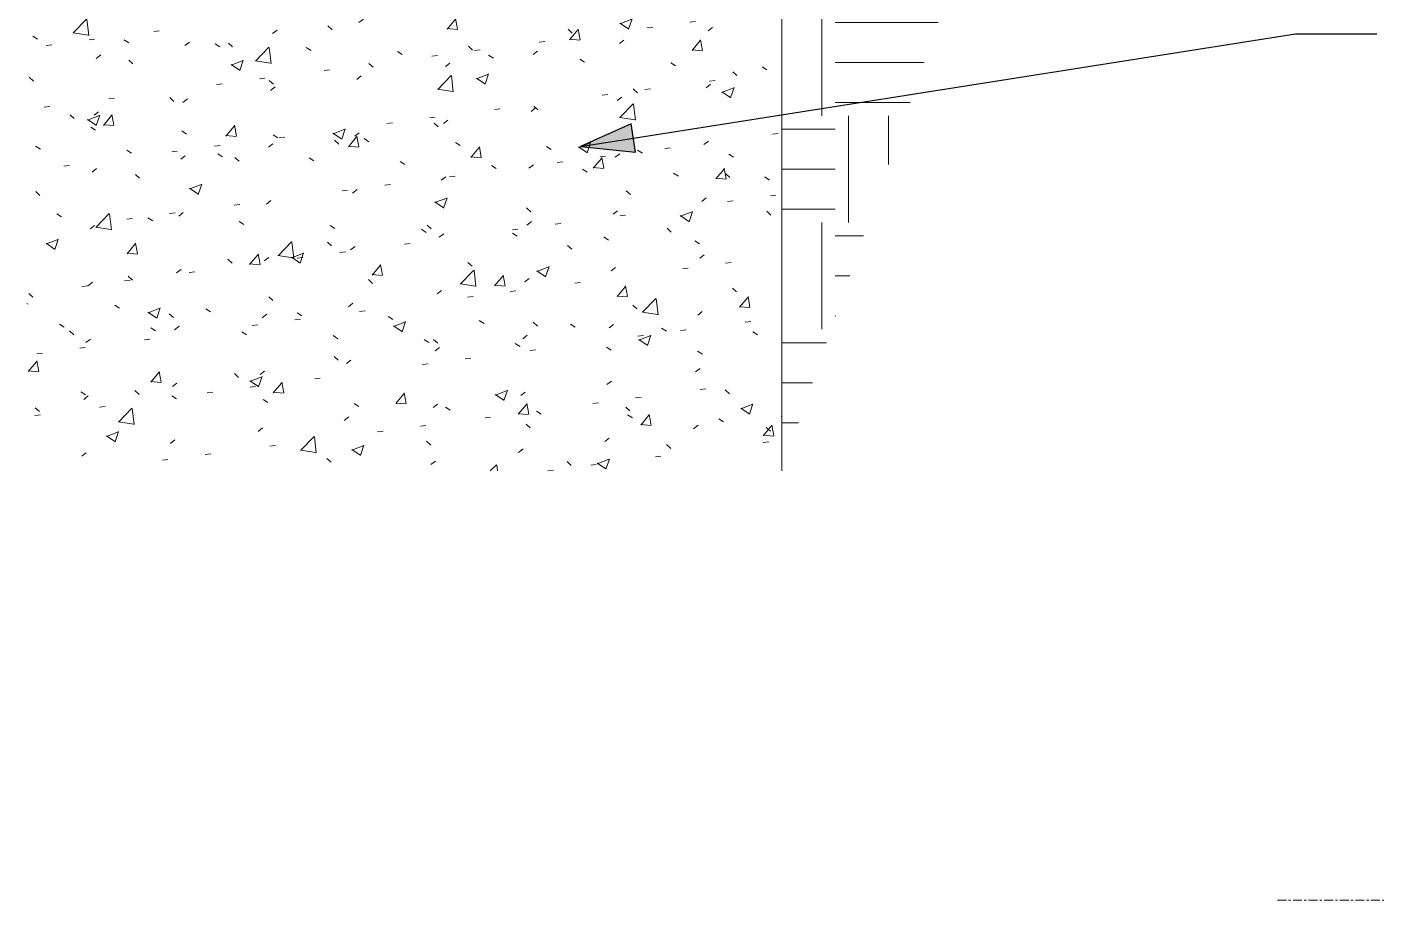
# Model space of a CAD drawing. Header units: inches. Extents: x -3674 to 3492, y -177 to 491.
# Drawn here: x -3519.8 to -3443.9, y -152 to -102.9 of the extents above; entities that cross this region are included whole.
import ezdxf

# ---------------------------------------------------------------- set-up
doc = ezdxf.new("R2010")
doc.units = ezdxf.units.IN
doc.header["$MEASUREMENT"] = 0
doc.linetypes.add('Grid Line 1_2_', pattern=[0.875, 0.5, -0.125, 0.125, -0.125])
for name, color, linetype, lineweight in [('0-3', 90, 'Continuous', 5), ('A-FLOR-7', 7, 'Continuous', 9), ('A-FLOR-LEVL-1', 51, 'Grid Line 1_2_', 9), ('A-FLOR-PATT-1', 252, 'Continuous', 9), ('C-TOPO', 7, 'Continuous', 9), ('C-TOPO-1', 252, 'Continuous', 9), ('C-TOPO-2', 55, 'Continuous', 9), ('G-ANNO-TEXT', 231, 'Continuous', 30)]:
    doc.layers.add(name, color=color, linetype=linetype, lineweight=lineweight)

# ---------------------------------------------------------------- blocks, each defined once
blk = doc.blocks.new('CTR - 1st Phase - Structure_rvt-7-WALL SECTION - ELEVATOR - SOUTH WALL')
at = {"layer": 'A-FLOR-PATT-1'}
h = blk.add_hatch(dxfattribs=at)
h.set_pattern_fill('FP_66', color=256, style=0, pattern_type=2)
h.set_pattern_definition([(50, (-3012.324, 138.832), (6.885997, -0.6021), [0.72, -7.92]), (355, (-3012.324, 138.832), (-1.33176, 7.22055), [0.576, -6.336]), (100.451, (-3011.75, 138.781), (5.55363, 6.61819), [0.612, -6.731]), (46.184, (-3012.324, 140.752), (10.24564, -1.58893), [1.08, -11.88]), (96.636, (-3011.47, 140.619), (8.97244, 9.35152), [0.918, -10.096]), (351.184, (-3012.324, 140.752), (8.9732, 9.35123), [0.864, -9.504]), (21, (-3011.364, 140.272), (5.730726, -3.865003), [0.72, -7.92]), (326, (-3011.364, 140.272), (2.33581, 6.96088), [0.576, -6.336]), (71.451, (-3010.886, 139.95), (8.065876, 3.09595), [0.612, -6.731]), (37.5, (-3012.324, 138.832), (0.116866, 3.195478), [0.317, -5.942, 0.317, -6.115, -6.36]), (37.5, (-3012.324, 138.832), (0.116866, 3.195478), [-12.691, 0.317, -6.043]), (7.5, (-3012.324, 138.832), (2.52543, 3.786025), [0.317, -3.35, 0.317, -5.798, -2.424]), (7.5, (-3012.324, 138.832), (2.52543, 3.786025), [-9.782, 0.317, -2.107]), (327.5, (-3014.465, 138.832), (5.124369, -0.216176), [0.317, -2.083, 0.317, -7.171, -9.936]), (327.5, (-3014.465, 138.832), (5.124369, -0.216176), [-9.888, 0.317, -9.619]), (317.5, (-3015.425, 138.832), (5.598326, 0.96141), [0.317, -2.803, 0.317, -4.656, -7.056]), (317.5, (-3015.425, 138.832), (5.598326, 0.96141), [-8.093, 0.317, -6.739])])
edge = h.paths.add_edge_path(flags=0)
edge.add_line((-3477.324, -127.876), (-3477.324, -99.812))
edge.add_line((-3477.324, -99.812), (-3519.754, -99.812))
edge.add_line((-3519.754, -99.812), (-3519.754, -117.149))
edge.add_line((-3519.754, -117.149), (-3519.754, -127.876))
at = {"layer": 'A-FLOR-7'}
blk.add_line((-3477.324, -127.876), (-3477.324, -99.812), dxfattribs=at)
blk = doc.blocks.new('CTR  - Topography_rvt-7-WALL SECTION - ELEVATOR - SOUTH WALL')
at = {"layer": 'C-TOPO-1'}
h = blk.add_hatch(dxfattribs=at)
h.set_pattern_fill('FP_67', color=256, style=0, pattern_type=2)
h.set_pattern_definition([(0, (-3012.324, 138.832), (6, 6), [6, -6]), (0, (-3012.324, 141.082), (6, 6), [6, -6]), (0, (-3012.324, 143.332), (6, 6), [6, -6]), (90, (-3011.574, 144.082), (-6, 6), [6, -6]), (90, (-3009.324, 144.082), (-6, 6), [6, -6]), (90, (-3007.074, 144.082), (-6, 6), [6, -6])])
edge = h.paths.add_edge_path(flags=0)
edge.add_line((-3450.111, -49.814), (-3485.324, -49.814))
edge.add_line((-3485.324, -49.814), (-3485.324, -99.812))
edge.add_line((-3485.324, -99.812), (-3477.324, -99.812))
edge.add_line((-3477.324, -99.812), (-3477.324, -127.876))
at = {"layer": 'C-TOPO'}
blk.add_line((-3485.324, -49.814), (-3450.111, -49.814), dxfattribs=at)
at = {"layer": 'C-TOPO-2'}
blk.add_line((-3450.111, -49.814), (-3485.324, -49.814), dxfattribs=at)

msp = doc.modelspace()

# ---------------------------------------------------------------- hatches: boundary and pattern name
at = {"layer": 'G-ANNO-TEXT'}
msp.add_hatch(color=256, dxfattribs=at).paths.add_polyline_path([(-3488.62828, -109.62724), (-3485.53974, -109.95455), (-3485.78987, -108.36644)], flags=0)

# ---------------------------------------------------------------- linework, layer by layer
at = {"layer": 'A-FLOR-LEVL-1'}
msp.add_line((-3449.45034, -152), (-3332.28621, -152), dxfattribs=at)
at = {"layer": 'G-ANNO-TEXT'}
for p, q in [((-3488.62828, -109.62724), (-3448.44641, -103.29865)), ((-3448.44641, -103.29865), (-3443.85942, -103.29865)), ((-3485.78987, -108.36644), (-3488.62828, -109.62724)), ((-3485.53974, -109.95455), (-3485.78987, -108.36644)), ((-3488.62828, -109.62724), (-3485.53974, -109.95455))]:
    msp.add_line(p, q, dxfattribs=at)

# ---------------------------------------------------------------- block references
at = {"layer": '0-3'}
for name in ['CTR - 1st Phase - Structure_rvt-7-WALL SECTION - ELEVATOR - SOUTH WALL', 'CTR  - Topography_rvt-7-WALL SECTION - ELEVATOR - SOUTH WALL']:
    msp.add_blockref(name, (0, 0), dxfattribs=at)

doc.saveas('drawing.dxf')
